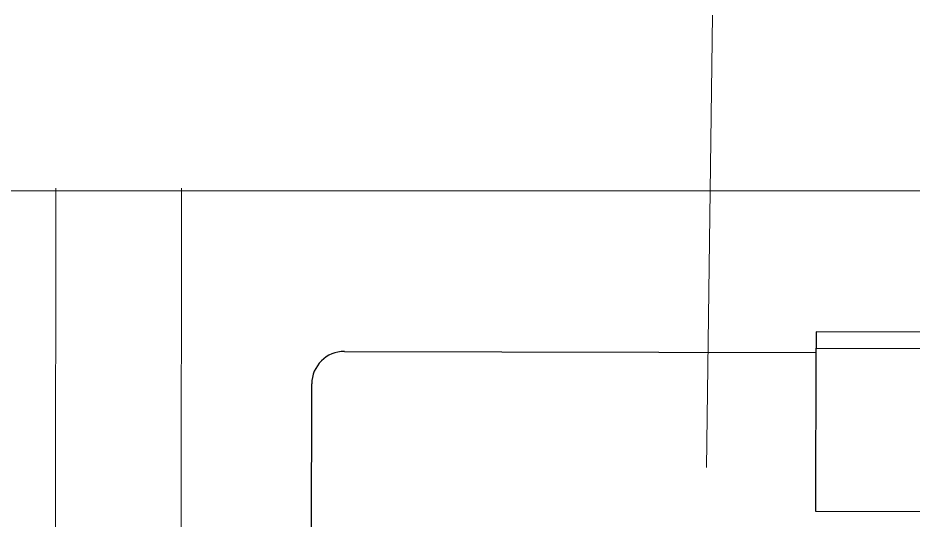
# Paper-space layout 'office1 floor1' of a CAD drawing. Header units: inches. Extents: x 0.3 to 10.8, y 1.4 to 4.2.
# Drawn here: x 1.2073 to 1.4349, y 2.9301 to 3.0578 of the extents above; entities that cross this region are included whole.
import ezdxf

# ---------------------------------------------------------------- set-up
doc = ezdxf.new("R2010")
doc.units = ezdxf.units.IN
doc.header["$MEASUREMENT"] = 0
doc.layers.get('0').update_dxf_attribs({"lineweight": 0})
doc.layers.add('WALL 1 100', color=250, linetype='Continuous', lineweight=9)
doc.layers.add('провода', color=1, linetype='Continuous', lineweight=5)

psp = doc.layouts.new('office1 floor1')

# ---------------------------------------------------------------- linework, layer by layer
at = {"color": 7, "linetype": 'ByBlock', "lineweight": -2}
for p, q in [((1.41032, 2.97797), (1.41031, 2.97382)), ((1.61788, 2.97747), (1.41032, 2.97797)), ((1.41021, 2.93231), (1.41031, 2.97382)), ((1.41031, 2.97382), (1.61787, 2.97332)), ((1.29032, 2.97301), (1.41031, 2.97271)), ((1.28186, 2.9068), (1.282, 2.96472)), ((1.61777, 2.93181), (1.41021, 2.93231))]:
    psp.add_line(p, q, dxfattribs=at)
psp.add_arc((1.2903, 2.9647), 0.0083, 89.8612, 179.8612, dxfattribs=at)
at = {"layer": 'WALL 1 100', "color": 0}
for p, q in [((1.21688, 3.01449), (1.21674, 2.58413)), ((1.24886, 3.01449), (1.24855, 2.58406)), ((0.31925, 3.01385), (3.91924, 3.01385))]:
    psp.add_line(p, q, dxfattribs=at)
at = {"layer": 'провода', "color": 1}
psp.add_line((1.38242, 2.94344), (1.38396, 3.0585), dxfattribs=at)

doc.saveas('drawing.dxf')
